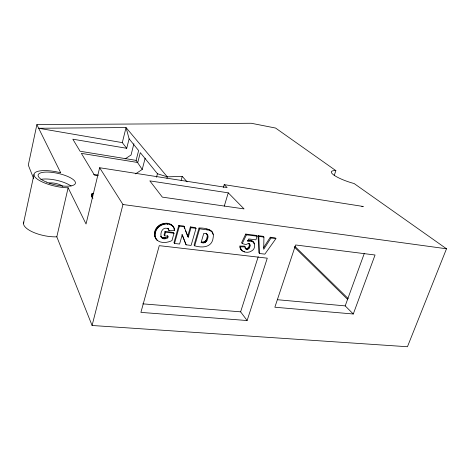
<?xml version="1.0" encoding="UTF-8"?>
<svg xmlns="http://www.w3.org/2000/svg" width="470" height="470" viewBox="0 0 470 470"><rect width="100%" height="100%" fill="white"/><g stroke="black" fill="none" stroke-linecap="round" stroke-linejoin="round"><path stroke-width="0.7" d="M263.923 237.074L263.729 249.282L271.002 237.984L275.925 238.619L264.863 254.135L259.581 253.512L258.87 252.731L258.059 235.658L263.2 236.322L263.923 237.074L258.776 236.416L258.059 235.658M247.426 240.493C254.111 238.084 257.601 248.007 251.409 251.062C247.326 253.9 239.624 251.756 239.929 246.063L244.623 246.116L246.086 249.182C248.665 250.304 250.633 246.768 249.928 244.576L248.677 243.202M155.176 237.409L156.193 239.148C147.739 226.928 171.532 215.248 174.576 230.371L169.047 230.629L168.289 228.925M155.705 238.208C152.051 228.355 165.017 219.678 173.101 226.311L172.531 225.541M202.358 242.779L201.072 242.62L203.786 233.349C210.801 232.327 207.946 244.371 202.358 242.779L201.742 241.991C206.118 243.243 209.091 235.811 206.148 233.214M244.87 247.89L245.393 248.401C247.972 249.523 249.934 245.992 249.229 243.807M92.966 198.258C92.138 197.588 90.528 195.814 91.985 194.974M93.407 193.241L91.779 194.057L92.561 196.096L92.214 197.541M334.235 175.445L335.868 170.639L275.579 128.052L251.256 123.263L36.877 124.638L28.3 165.117L33.675 178.635M23.5 223.232L33.975 174.517M335.868 170.639L334.387 170.622A19.94 4.195 18.3 0 0 333.923 175.116A19.94 4.195 18.3 0 0 351.607 182.83L354.116 183.529L446.5 248.783L407.449 346.737L92.085 325.487L56.817 236.815L68.121 187.777L67.609 187.783A23.236 7.156 12.5 0 1 34.316 175.986A23.236 7.156 12.5 0 1 60.142 172.649L60.712 172.801L36.877 124.638M91.368 195.843L91.779 194.057M91.444 196.26L91.991 193.775M92.102 194.498L92.332 193.546M91.656 196.742L92.002 195.303M223.379 187.436L224.208 184.645L227.116 187.565L99.634 167.737L86.039 223.984L68.121 187.777M122.3 142.621L126.042 127.558L38.669 128.263L122.3 142.621L126.706 148.291L129.127 138.856L126.042 127.558L167.308 176.849L182.243 176.373L187.072 181.82M133.903 143.72L131.048 154.994L125.026 158.96M92.085 325.487L122.958 204.509L99.634 167.737M135.554 173.865L142.222 169.447L136.112 160.376L138.621 150.57L129.127 138.856M142.222 169.447L145.165 158.173M156.504 177.249L157.444 173.741L140.295 152.644L137.757 162.497L81.363 153.361L94.494 175.175L98.112 175.721M166.926 178.253L167.308 176.849L157.444 173.741M155.664 238.343C158.96 243.824 166.985 243.078 171.961 240.593L174.023 233.238L173.454 232.45L165.017 231.399L164.024 235.012L164.571 235.799L168.237 236.246L167.784 237.873C157.203 243.407 159.988 224.143 168.36 228.984M164.571 235.799L165.569 232.186L165.017 231.399M181.126 180.415L182.243 176.373M167.784 237.873L167.232 237.08L167.684 235.458M188.27 237.197L183.846 226.076L178.8 225.424L173.959 242.649L174.523 243.448L179.593 244.047L182.266 234.636L186.085 244.817L191.096 245.411L196.031 228.338L195.42 227.574L190.391 226.922L187.677 236.41L188.27 237.197L190.99 227.692L190.391 226.922M174.523 243.448L179.381 226.193L178.8 225.424M199.016 228.038L194.081 245.04L194.686 245.834C202.517 248.137 212.199 247.508 213.18 237.526C215.049 229.454 204.732 227.733 199.016 228.038L199.633 228.802L209.514 230.235L212.076 231.845M194.686 245.834L199.633 228.802M224.29 206.101L228.244 192.835L149.836 180.88L162.332 197.124L244.065 208.909L228.244 192.835M249.928 244.576L249.37 243.977L247.843 243.695L245.892 244.594L242.238 243.56L241.551 242.784L245.739 234.066L256.362 235.441L257.072 236.193L255.921 239.853L248.736 238.942L247.572 241.374L250.721 241.022L253.565 242.25M247.126 320.534L140.9 312.386L159.265 245.651L267.271 258.177L247.126 320.534L240.628 311.839L258.2 256.761M353.281 313.995L274.856 307.227L295.612 244.97L375.048 255.004L353.281 313.995L345.197 305.888L364.362 253.265M242.238 243.56L246.433 234.824L245.739 234.066M263.388 247.919L270.262 237.233L275.179 237.867L275.925 238.619M161.022 236.809C162.732 238.343 165.299 237.861 167.232 237.08M56.817 236.815L56.312 236.845A22.771 8.366 11.7 0 1 32.559 231.951A22.771 8.366 11.7 0 1 23.888 221.963M361.847 206.565L363.31 206.489L224.208 184.645M239.929 246.063L240.611 246.844L245.317 246.891M142.751 303.843L240.628 311.839M277.359 299.713L345.197 305.888M165.569 232.186L174.023 233.238M179.381 226.193L184.44 226.846M190.99 227.692L196.031 228.338M246.433 234.824L257.072 236.193M122.958 204.509L446.5 248.783M93.718 174.441L98.066 175.099M136.112 160.376L80.088 151.246L72.826 139.19L126.706 148.291M241.022 249.635L242.426 251.056M294.784 246.286L348.158 298.55M294.314 247.032L347.747 299.519M270.262 237.233L271.002 237.984M254.164 243.002L252.86 241.486M252.084 240.904L252.79 241.668M253.859 243.108L254.57 243.877M251.139 240.493L251.844 241.257M250.022 240.258L250.721 241.022M248.524 240.252L249.223 241.022M249.411 244.741L250.111 245.51M249.171 246.027L249.864 246.803M248.624 247.261L249.317 248.037M247.89 248.101L248.583 248.883M247.032 248.56L247.725 249.341M246.121 248.636L246.815 249.417M245.393 248.401L246.086 249.182M243.854 251.156L244.541 251.944M239.97 247.173L241.703 250.416M240.158 248.095L240.84 248.877M240.505 248.894L241.186 249.676M212.816 233.014L211.441 231.081M210.378 230.153L211.012 230.917M212.593 233.608L213.233 234.377M208.88 229.472L209.514 230.235M206.847 229.049L207.476 229.812M207.1 234.107L207.728 234.877M207.305 234.759L207.934 235.529M207.335 235.605L207.969 236.381M207.2 236.651L207.828 237.432M206.888 237.896L207.517 238.678M206.277 239.63L206.906 240.411M205.637 240.775L206.26 241.562M204.944 241.486L205.566 242.273M204.18 241.909L204.803 242.696M203.175 242.068L203.792 242.855M173.918 227.404L173.348 226.634L174.405 228.755M171.386 224.701L171.955 225.471M186.085 244.817L181.937 234.53M174.006 229.589L174.576 230.371M169.67 224.072L170.234 224.842M167.132 223.608L167.69 224.384M168.847 229.707L167.802 228.203L169.047 230.629M164.324 223.467L164.876 224.237M163.108 223.585L163.66 224.355M162.021 223.832L162.567 224.601M160.758 224.302L161.304 225.077M159.6 224.918L160.141 225.694M158.543 225.688L159.083 226.464M157.597 226.599L158.137 227.374M165.082 237.732L165.634 238.531M164.177 237.826L164.723 238.619M156.763 227.639L157.303 228.42M163.26 237.779L163.807 238.578M162.367 237.597L162.908 238.39M156.058 228.79L156.598 229.572M161.621 237.274L162.162 238.067M160.57 236.21L161.562 237.609M155.482 230.053L156.017 230.835M155.03 231.422L155.564 232.215M154.742 232.75L155.276 233.543M154.612 234.013L155.141 234.812M154.642 235.217L155.171 236.016M154.83 236.357L155.364 237.156M157.614 240.669L156.299 239.165L156.833 239.964M184.087 226.722L184.804 228.661M185.521 230.6L187.677 236.41M258.776 236.416L259.581 253.512M240.611 246.844L240.652 247.954M49.021 183.024A8.489 2.685 12.4 0 1 62.827 186.384M40.867 179.393A19.041 6.028 12.4 0 1 71.117 186.079M46.272 182.013A19.1 5.881 12.5 0 0 75.406 183.294A19.1 5.881 12.5 0 0 48.622 172.102A19.1 5.881 12.5 0 0 46.272 182.013"/></g></svg>
